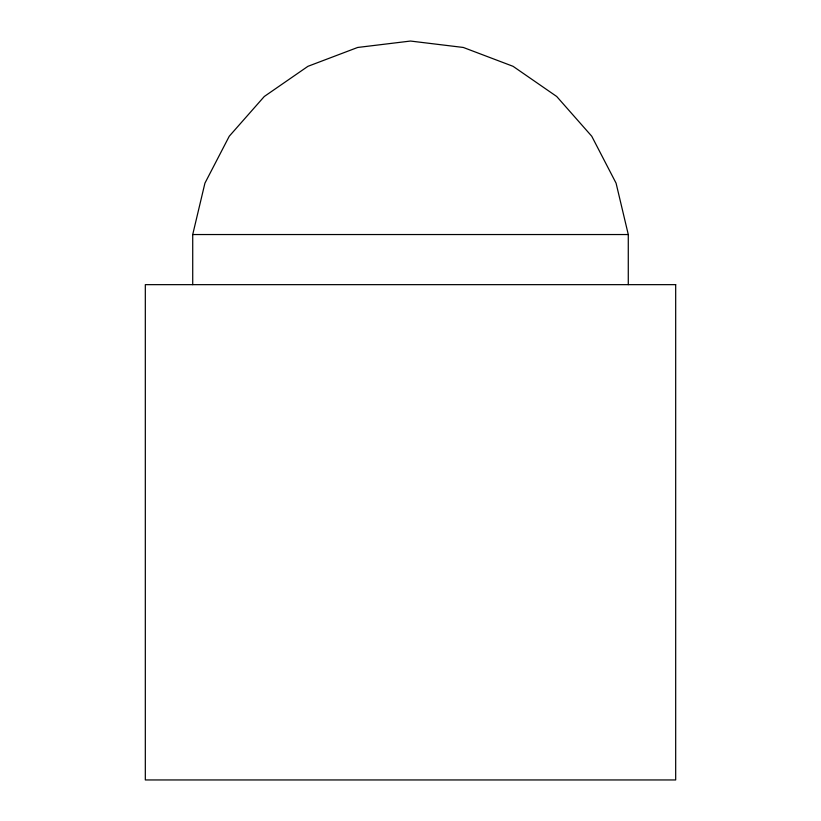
<?xml version="1.0" encoding="UTF-8"?>
<svg xmlns="http://www.w3.org/2000/svg" width="821" height="821" viewBox="0 0 821 821"><rect width="100%" height="100%" fill="white"/><g stroke="black" fill="none" stroke-linecap="round" stroke-linejoin="round"><path stroke-width="1.23" d="M192.719 284.651L192.719 234.539L204.922 183.175L229.254 136.235L264.28 96.498L307.947 66.316L357.669 47.464L410.5 41.05L463.331 47.464L513.053 66.316L556.72 96.498L591.746 136.235L616.078 183.175L628.281 234.539L628.281 284.651M192.719 234.539L628.281 234.539M675.683 284.651L145.317 284.651L145.317 779.95L675.683 779.95L675.683 284.651"/></g></svg>
